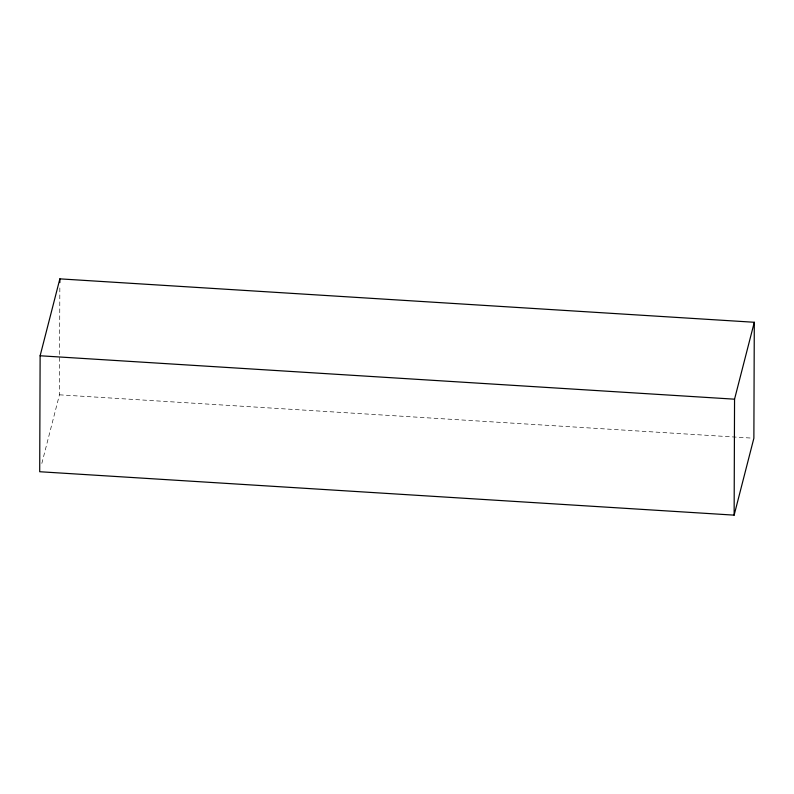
<?xml version="1.0" encoding="UTF-8"?>
<svg xmlns="http://www.w3.org/2000/svg" width="794" height="794" viewBox="0 0 794 794"><rect width="100%" height="100%" fill="white"/><g stroke="black" fill="none" stroke-linecap="round" stroke-linejoin="round"><path stroke-width="0.6" stroke-dasharray="3.97 2.98" d="M41.824 463.448L59.451 394.817L59.848 285.026M59.451 394.817L752.643 438.159"/><path stroke-width="1.19" d="M40.127 355.772L39.7 471.725L734.132 515.137L753.873 438.228L754.3 322.275L59.868 278.863L40.127 355.772L734.549 399.183L754.3 322.275M59.858 282.565L59.868 278.863M734.132 515.137L734.549 399.183"/></g></svg>
